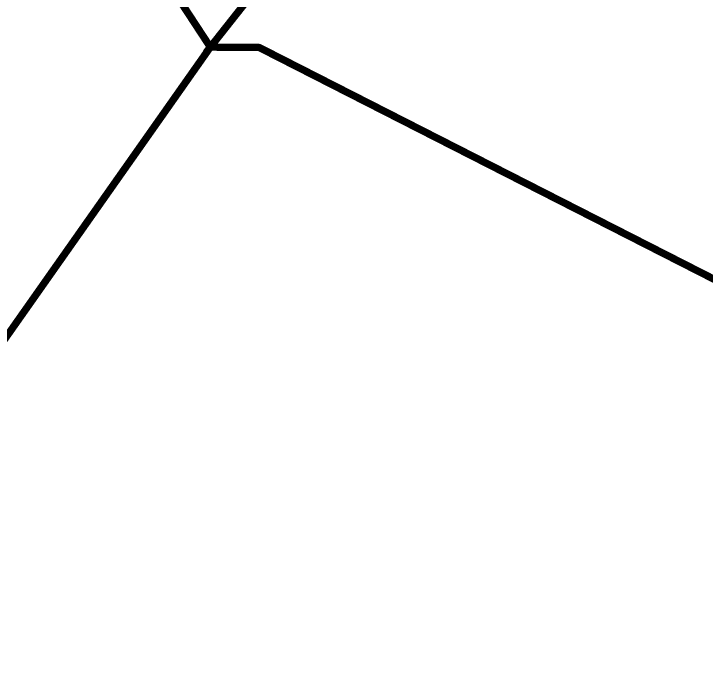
# Model space of a CAD drawing. Header units: metres. Extents: x 326467 to 340077, y 1811030 to 1824953.
# Drawn here: x 328549.6 to 328606.9, y 1812575.2 to 1812629.6 of the extents above; entities that cross this region are included whole.
import ezdxf

# ---------------------------------------------------------------- set-up
doc = ezdxf.new("R2010")
doc.units = ezdxf.units.M
doc.header["$MEASUREMENT"] = 0
doc.layers.add('SURVEY PLOT BOUNDARY', color=35, linetype='Continuous')

# ---------------------------------------------------------------- blocks, each defined once
blk = doc.blocks.new('16')
at = {"layer": 'SURVEY PLOT BOUNDARY', "lineweight": 18, "const_width": 0.606}
for points in [[(328494.171, 1812764.852), (328546.285, 1812707.844), (328558.475, 1812715.836), (328582.605, 1812699.477), (328574.426, 1812687.41), (328594.451, 1812662.995), (328565.873, 1812626.826), (328549.891, 1812651.209), (328485.306, 1812663.838), (328416.491, 1812652.239), (328400.477, 1812672.579), (328400.664, 1812696.837), (328400.789, 1812713.01), (328408.967, 1812725.076), (328409.03, 1812733.163), (328449.61, 1812753.066), (328465.811, 1812756.984), (328482.199, 1812785.161)], [(328808.451, 1812628.997), (328800.21, 1812608.844), (328723.216, 1812585.179), (328658.506, 1812581.635), (328569.916, 1812626.795), (328565.873, 1812626.826), (328594.451, 1812662.995), (328606.672, 1812675.031), (328663.141, 1812658.422), (328711.557, 1812645.918), (328800.459, 1812641.189)], [(328549.891, 1812651.209), (328565.873, 1812626.826), (328529.086, 1812574.547), (328516.616, 1812530.167), (328471.806, 1812486.036), (328442.885, 1812405.393), (328373.321, 1812296.76), (328328.916, 1812305.189), (328276.458, 1812317.724), (328147.069, 1812314.679), (328107.113, 1812375.637), (328294.188, 1812519.753), (328416.491, 1812652.239), (328485.306, 1812663.838)], [(328569.916, 1812626.795), (328658.506, 1812581.635), (328723.216, 1812585.179), (328800.21, 1812608.844), (328779.498, 1812544.311), (328860.035, 1812503.257), (328786.71, 1812431.043), (328725.293, 1812330.434), (328684.807, 1812322.66), (328659.897, 1812237.942), (328591.082, 1812226.343), (328526.465, 1812234.929), (328437.969, 1812292.218), (328373.321, 1812296.76), (328442.885, 1812405.393), (328471.806, 1812486.036), (328516.616, 1812530.167), (328529.086, 1812574.547), (328565.873, 1812626.826)]]:
    blk.add_lwpolyline(points, close=True, dxfattribs=at)

msp = doc.modelspace()

# ---------------------------------------------------------------- block references
msp.add_blockref('16', (0, 0))

doc.saveas('drawing.dxf')
